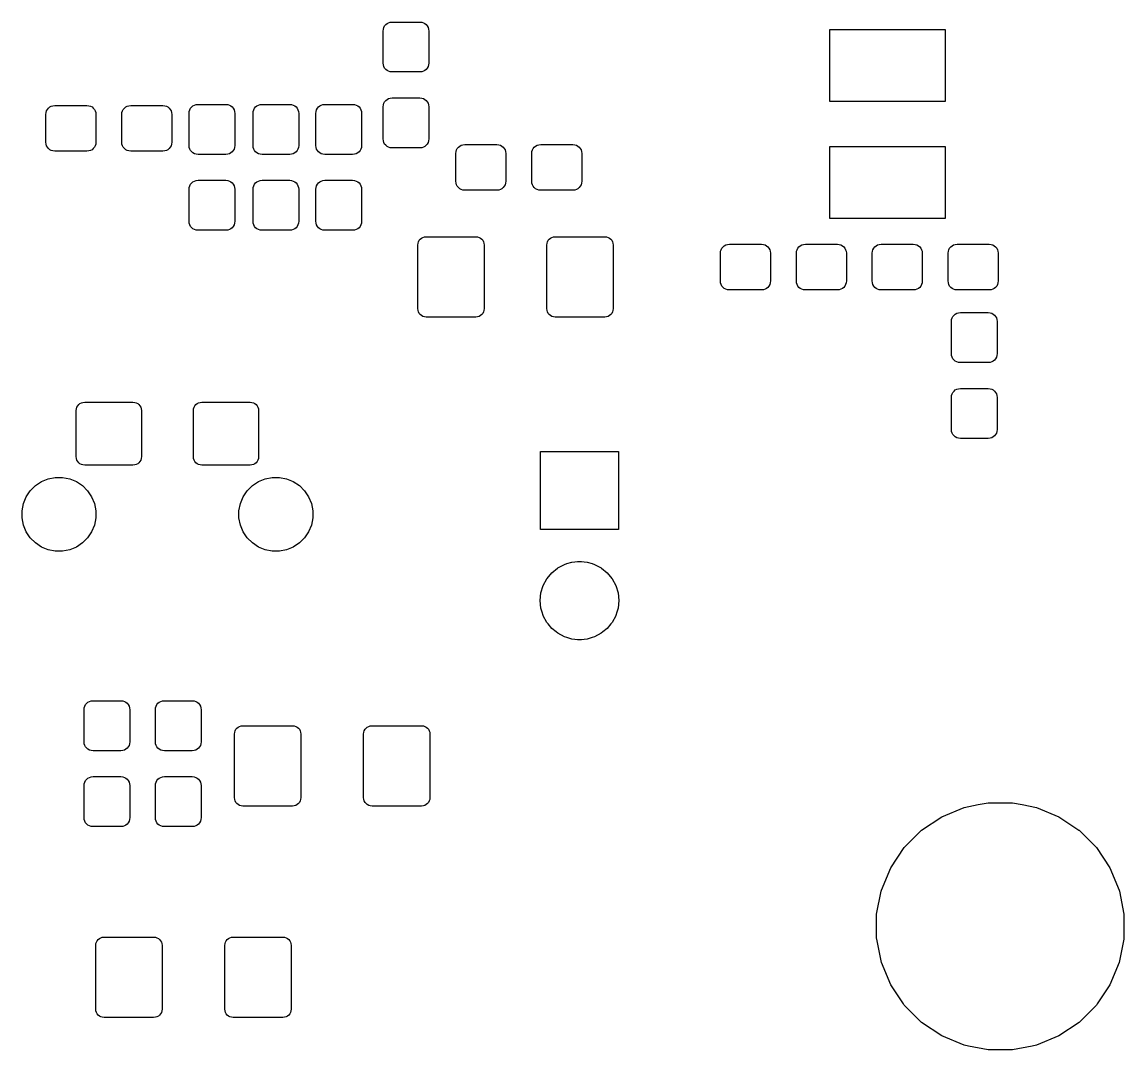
# Model space of a CAD drawing. Extents: x 52 to 208, y -131 to -34.
# Drawn here: x 182.91 to 208.32, y -129.94 to -106.23 of the extents above; entities that cross this region are included whole.
import ezdxf

# ---------------------------------------------------------------- set-up
doc = ezdxf.new("R2010")
doc.units = 0
doc.header["$MEASUREMENT"] = 0
doc.layers.add('BLACK', color=7, linetype='CONTINUOUS')

msp = doc.modelspace()

# ---------------------------------------------------------------- linework, layer by layer
at = {"layer": 'BLACK', "linetype": 'CONTINUOUS'}
for p, q in [((191.24, -106.44), (191.244, -106.395)), ((191.244, -106.395), (191.256, -106.357)), ((191.256, -106.357), (191.274, -106.322)), ((191.274, -106.322), (191.299, -106.292)), ((191.299, -106.292), (191.329, -106.267)), ((191.329, -106.267), (191.364, -106.249)), ((191.364, -106.249), (191.402, -106.237)), ((191.402, -106.237), (191.447, -106.233)), ((191.447, -106.233), (192.085, -106.233)), ((192.085, -106.233), (192.13, -106.237)), ((192.13, -106.237), (192.168, -106.249)), ((192.168, -106.249), (192.203, -106.267)), ((192.203, -106.267), (192.233, -106.292)), ((192.233, -106.292), (192.258, -106.322)), ((192.258, -106.322), (192.276, -106.357)), ((192.276, -106.357), (192.288, -106.395)), ((192.288, -106.395), (192.292, -106.44)), ((201.54, -108.065), (201.54, -106.403)), ((201.54, -106.403), (204.192, -106.403)), ((204.192, -106.403), (204.192, -108.065)), ((191.24, -107.178), (191.24, -106.44)), ((192.292, -106.44), (192.292, -107.178)), ((191.244, -107.223), (191.24, -107.178)), ((192.292, -107.178), (192.288, -107.223)), ((191.256, -107.261), (191.244, -107.223)), ((191.274, -107.296), (191.256, -107.261)), ((191.299, -107.326), (191.274, -107.296)), ((191.329, -107.351), (191.299, -107.326)), ((191.364, -107.369), (191.329, -107.351)), ((191.402, -107.381), (191.364, -107.369)), ((191.447, -107.385), (191.402, -107.381)), ((192.085, -107.385), (191.447, -107.385)), ((192.13, -107.381), (192.085, -107.385)), ((192.168, -107.369), (192.13, -107.381)), ((192.203, -107.351), (192.168, -107.369)), ((192.233, -107.326), (192.203, -107.351)), ((192.258, -107.296), (192.233, -107.326)), ((192.276, -107.261), (192.258, -107.296)), ((192.288, -107.223), (192.276, -107.261)), ((183.524, -108.217), (183.554, -108.192)), ((183.554, -108.192), (183.589, -108.174)), ((183.589, -108.174), (183.627, -108.162)), ((183.627, -108.162), (183.672, -108.158)), ((183.672, -108.158), (184.41, -108.158)), ((184.41, -108.158), (184.455, -108.162)), ((184.455, -108.162), (184.493, -108.174)), ((184.493, -108.174), (184.528, -108.192)), ((184.528, -108.192), (184.558, -108.217)), ((185.274, -108.217), (185.304, -108.192)), ((185.304, -108.192), (185.339, -108.174)), ((185.339, -108.174), (185.377, -108.162)), ((185.377, -108.162), (185.422, -108.158)), ((185.422, -108.158), (186.16, -108.158)), ((186.16, -108.158), (186.205, -108.162)), ((186.205, -108.162), (186.243, -108.174)), ((186.243, -108.174), (186.278, -108.192)), ((186.278, -108.192), (186.308, -108.217)), ((186.801, -108.222), (186.826, -108.192)), ((186.826, -108.192), (186.856, -108.167)), ((186.856, -108.167), (186.89, -108.149)), ((186.89, -108.149), (186.928, -108.137)), ((186.928, -108.137), (186.973, -108.133)), ((186.973, -108.133), (187.612, -108.133)), ((187.612, -108.133), (187.657, -108.137)), ((187.657, -108.137), (187.694, -108.149)), ((187.694, -108.149), (187.729, -108.167)), ((187.729, -108.167), (187.759, -108.192)), ((187.759, -108.192), (187.784, -108.222)), ((188.274, -108.222), (188.299, -108.192)), ((188.299, -108.192), (188.329, -108.167)), ((188.329, -108.167), (188.364, -108.149)), ((188.364, -108.149), (188.402, -108.137)), ((188.402, -108.137), (188.447, -108.133)), ((188.447, -108.133), (189.085, -108.133)), ((189.085, -108.133), (189.13, -108.137)), ((189.13, -108.137), (189.168, -108.149)), ((189.168, -108.149), (189.203, -108.167)), ((189.203, -108.167), (189.233, -108.192)), ((189.233, -108.192), (189.258, -108.222)), ((189.724, -108.222), (189.749, -108.192)), ((189.749, -108.192), (189.779, -108.167)), ((189.779, -108.167), (189.814, -108.149)), ((189.814, -108.149), (189.852, -108.137)), ((189.852, -108.137), (189.897, -108.133)), ((189.897, -108.133), (190.535, -108.133)), ((190.535, -108.133), (190.58, -108.137)), ((190.58, -108.137), (190.618, -108.149)), ((190.618, -108.149), (190.653, -108.167)), ((190.653, -108.167), (190.683, -108.192)), ((190.683, -108.192), (190.708, -108.222)), ((191.24, -108.19), (191.244, -108.145)), ((191.24, -108.928), (191.24, -108.19)), ((191.244, -108.145), (191.256, -108.107)), ((191.256, -108.107), (191.274, -108.072)), ((191.274, -108.072), (191.299, -108.042)), ((191.299, -108.042), (191.329, -108.017)), ((191.329, -108.017), (191.364, -107.999)), ((191.364, -107.999), (191.402, -107.987)), ((191.402, -107.987), (191.447, -107.983)), ((191.447, -107.983), (192.085, -107.983)), ((192.085, -107.983), (192.13, -107.987)), ((192.13, -107.987), (192.168, -107.999)), ((192.168, -107.999), (192.203, -108.017)), ((192.203, -108.017), (192.233, -108.042)), ((192.233, -108.042), (192.258, -108.072)), ((192.258, -108.072), (192.276, -108.107)), ((192.276, -108.107), (192.288, -108.145)), ((192.288, -108.145), (192.292, -108.19)), ((192.292, -108.19), (192.292, -108.928)), ((204.192, -108.065), (201.54, -108.065)), ((183.465, -108.365), (183.469, -108.32)), ((183.465, -109.003), (183.465, -108.365)), ((183.469, -108.32), (183.481, -108.282)), ((183.481, -108.282), (183.499, -108.247)), ((183.499, -108.247), (183.524, -108.217)), ((184.558, -108.217), (184.583, -108.247)), ((184.583, -108.247), (184.601, -108.282)), ((184.601, -108.282), (184.613, -108.32)), ((184.613, -108.32), (184.617, -108.365)), ((184.617, -108.365), (184.617, -109.003)), ((185.215, -108.365), (185.219, -108.32)), ((185.215, -109.003), (185.215, -108.365)), ((185.219, -108.32), (185.231, -108.282)), ((185.231, -108.282), (185.249, -108.247)), ((185.249, -108.247), (185.274, -108.217)), ((186.308, -108.217), (186.333, -108.247)), ((186.333, -108.247), (186.351, -108.282)), ((186.351, -108.282), (186.363, -108.32)), ((186.363, -108.32), (186.367, -108.365)), ((186.367, -108.365), (186.367, -109.003)), ((186.766, -108.34), (186.771, -108.295)), ((186.766, -109.078), (186.766, -108.34)), ((186.771, -108.295), (186.782, -108.257)), ((186.782, -108.257), (186.801, -108.222)), ((187.784, -108.222), (187.803, -108.257)), ((187.803, -108.257), (187.814, -108.295)), ((187.814, -108.295), (187.818, -108.34)), ((187.818, -108.34), (187.818, -109.078)), ((188.24, -108.34), (188.244, -108.295)), ((188.24, -109.078), (188.24, -108.34)), ((188.244, -108.295), (188.256, -108.257)), ((188.256, -108.257), (188.274, -108.222)), ((189.258, -108.222), (189.276, -108.257)), ((189.276, -108.257), (189.288, -108.295)), ((189.288, -108.295), (189.292, -108.34)), ((189.292, -108.34), (189.292, -109.078)), ((189.69, -108.34), (189.694, -108.295)), ((189.69, -109.078), (189.69, -108.34)), ((189.694, -108.295), (189.706, -108.257)), ((189.706, -108.257), (189.724, -108.222)), ((190.708, -108.222), (190.726, -108.257)), ((190.726, -108.257), (190.738, -108.295)), ((190.738, -108.295), (190.742, -108.34)), ((190.742, -108.34), (190.742, -109.078)), ((191.244, -108.973), (191.24, -108.928)), ((191.256, -109.011), (191.244, -108.973)), ((192.288, -108.973), (192.276, -109.011)), ((192.292, -108.928), (192.288, -108.973)), ((183.469, -109.048), (183.465, -109.003)), ((183.481, -109.086), (183.469, -109.048)), ((183.499, -109.121), (183.481, -109.086)), ((183.524, -109.151), (183.499, -109.121)), ((183.554, -109.176), (183.524, -109.151)), ((183.589, -109.194), (183.554, -109.176)), ((183.627, -109.206), (183.589, -109.194)), ((183.672, -109.21), (183.627, -109.206)), ((184.41, -109.21), (183.672, -109.21)), ((184.455, -109.206), (184.41, -109.21)), ((184.493, -109.194), (184.455, -109.206)), ((184.528, -109.176), (184.493, -109.194)), ((184.558, -109.151), (184.528, -109.176)), ((184.583, -109.121), (184.558, -109.151)), ((184.601, -109.086), (184.583, -109.121)), ((184.613, -109.048), (184.601, -109.086)), ((184.617, -109.003), (184.613, -109.048)), ((185.219, -109.048), (185.215, -109.003)), ((185.231, -109.086), (185.219, -109.048)), ((185.249, -109.121), (185.231, -109.086)), ((185.274, -109.151), (185.249, -109.121)), ((185.304, -109.176), (185.274, -109.151)), ((185.339, -109.194), (185.304, -109.176)), ((185.377, -109.206), (185.339, -109.194)), ((185.422, -109.21), (185.377, -109.206)), ((186.16, -109.21), (185.422, -109.21)), ((186.205, -109.206), (186.16, -109.21)), ((186.243, -109.194), (186.205, -109.206)), ((186.278, -109.176), (186.243, -109.194)), ((186.308, -109.151), (186.278, -109.176)), ((186.333, -109.121), (186.308, -109.151)), ((186.351, -109.086), (186.333, -109.121)), ((186.363, -109.048), (186.351, -109.086)), ((186.367, -109.003), (186.363, -109.048)), ((186.771, -109.123), (186.766, -109.078)), ((186.782, -109.161), (186.771, -109.123)), ((186.801, -109.196), (186.782, -109.161)), ((186.826, -109.226), (186.801, -109.196)), ((186.856, -109.251), (186.826, -109.226)), ((187.759, -109.226), (187.729, -109.251)), ((187.784, -109.196), (187.759, -109.226)), ((187.803, -109.161), (187.784, -109.196)), ((187.814, -109.123), (187.803, -109.161)), ((187.818, -109.078), (187.814, -109.123)), ((188.244, -109.123), (188.24, -109.078)), ((188.256, -109.161), (188.244, -109.123)), ((188.274, -109.196), (188.256, -109.161)), ((188.299, -109.226), (188.274, -109.196)), ((188.329, -109.251), (188.299, -109.226)), ((189.233, -109.226), (189.203, -109.251)), ((189.258, -109.196), (189.233, -109.226)), ((189.276, -109.161), (189.258, -109.196)), ((189.288, -109.123), (189.276, -109.161)), ((189.292, -109.078), (189.288, -109.123)), ((189.694, -109.123), (189.69, -109.078)), ((189.706, -109.161), (189.694, -109.123)), ((189.724, -109.196), (189.706, -109.161)), ((189.749, -109.226), (189.724, -109.196)), ((189.779, -109.251), (189.749, -109.226)), ((190.683, -109.226), (190.653, -109.251)), ((190.708, -109.196), (190.683, -109.226)), ((190.726, -109.161), (190.708, -109.196)), ((190.738, -109.123), (190.726, -109.161)), ((190.742, -109.078), (190.738, -109.123)), ((191.274, -109.046), (191.256, -109.011)), ((191.299, -109.076), (191.274, -109.046)), ((191.329, -109.101), (191.299, -109.076)), ((191.364, -109.119), (191.329, -109.101)), ((191.402, -109.131), (191.364, -109.119)), ((191.447, -109.135), (191.402, -109.131)), ((192.085, -109.135), (191.447, -109.135)), ((192.13, -109.131), (192.085, -109.135)), ((192.168, -109.119), (192.13, -109.131)), ((192.203, -109.101), (192.168, -109.119)), ((192.233, -109.076), (192.203, -109.101)), ((192.258, -109.046), (192.233, -109.076)), ((192.276, -109.011), (192.258, -109.046)), ((192.915, -109.265), (192.919, -109.22)), ((192.919, -109.22), (192.931, -109.182)), ((192.931, -109.182), (192.949, -109.147)), ((192.949, -109.147), (192.974, -109.117)), ((192.974, -109.117), (193.004, -109.092)), ((193.004, -109.092), (193.039, -109.074)), ((193.039, -109.074), (193.077, -109.062)), ((193.077, -109.062), (193.122, -109.058)), ((193.122, -109.058), (193.86, -109.058)), ((193.86, -109.058), (193.905, -109.062)), ((193.905, -109.062), (193.943, -109.074)), ((193.943, -109.074), (193.978, -109.092)), ((193.978, -109.092), (194.008, -109.117)), ((194.008, -109.117), (194.033, -109.147)), ((194.033, -109.147), (194.051, -109.182)), ((194.051, -109.182), (194.063, -109.22)), ((194.063, -109.22), (194.067, -109.265)), ((194.665, -109.265), (194.669, -109.22)), ((194.669, -109.22), (194.681, -109.182)), ((194.681, -109.182), (194.699, -109.147)), ((194.699, -109.147), (194.724, -109.117)), ((194.724, -109.117), (194.754, -109.092)), ((194.754, -109.092), (194.789, -109.074)), ((194.789, -109.074), (194.827, -109.062)), ((194.827, -109.062), (194.872, -109.058)), ((194.872, -109.058), (195.61, -109.058)), ((195.61, -109.058), (195.655, -109.062)), ((195.655, -109.062), (195.693, -109.074)), ((195.693, -109.074), (195.728, -109.092)), ((195.728, -109.092), (195.758, -109.117)), ((195.758, -109.117), (195.783, -109.147)), ((195.783, -109.147), (195.801, -109.182)), ((195.801, -109.182), (195.813, -109.22)), ((195.813, -109.22), (195.817, -109.265)), ((201.54, -110.765), (201.54, -109.103)), ((201.54, -109.103), (204.192, -109.103)), ((204.192, -109.103), (204.192, -110.765)), ((186.89, -109.269), (186.856, -109.251)), ((186.928, -109.281), (186.89, -109.269)), ((186.973, -109.285), (186.928, -109.281)), ((187.612, -109.285), (186.973, -109.285)), ((187.657, -109.281), (187.612, -109.285)), ((187.694, -109.269), (187.657, -109.281)), ((187.729, -109.251), (187.694, -109.269)), ((188.364, -109.269), (188.329, -109.251)), ((188.402, -109.281), (188.364, -109.269)), ((188.447, -109.285), (188.402, -109.281)), ((189.085, -109.285), (188.447, -109.285)), ((189.13, -109.281), (189.085, -109.285)), ((189.168, -109.269), (189.13, -109.281)), ((189.203, -109.251), (189.168, -109.269)), ((189.814, -109.269), (189.779, -109.251)), ((189.852, -109.281), (189.814, -109.269)), ((189.897, -109.285), (189.852, -109.281)), ((190.535, -109.285), (189.897, -109.285)), ((190.58, -109.281), (190.535, -109.285)), ((190.618, -109.269), (190.58, -109.281)), ((190.653, -109.251), (190.618, -109.269)), ((192.915, -109.903), (192.915, -109.265)), ((194.067, -109.265), (194.067, -109.903)), ((194.665, -109.903), (194.665, -109.265)), ((195.817, -109.265), (195.817, -109.903)), ((186.782, -110.007), (186.801, -109.972)), ((186.801, -109.972), (186.826, -109.942)), ((186.826, -109.942), (186.856, -109.917)), ((186.856, -109.917), (186.89, -109.899)), ((186.89, -109.899), (186.928, -109.887)), ((186.928, -109.887), (186.973, -109.883)), ((186.973, -109.883), (187.612, -109.883)), ((187.612, -109.883), (187.657, -109.887)), ((187.657, -109.887), (187.694, -109.899)), ((187.694, -109.899), (187.729, -109.917)), ((187.729, -109.917), (187.759, -109.942)), ((187.759, -109.942), (187.784, -109.972)), ((187.784, -109.972), (187.803, -110.007)), ((188.256, -110.007), (188.274, -109.972)), ((188.274, -109.972), (188.299, -109.942)), ((188.299, -109.942), (188.329, -109.917)), ((188.329, -109.917), (188.364, -109.899)), ((188.364, -109.899), (188.402, -109.887)), ((188.402, -109.887), (188.447, -109.883)), ((188.447, -109.883), (189.085, -109.883)), ((189.085, -109.883), (189.13, -109.887)), ((189.13, -109.887), (189.168, -109.899)), ((189.168, -109.899), (189.203, -109.917)), ((189.203, -109.917), (189.233, -109.942)), ((189.233, -109.942), (189.258, -109.972)), ((189.258, -109.972), (189.276, -110.007)), ((189.706, -110.007), (189.724, -109.972)), ((189.724, -109.972), (189.749, -109.942)), ((189.749, -109.942), (189.779, -109.917)), ((189.779, -109.917), (189.814, -109.899)), ((189.814, -109.899), (189.852, -109.887)), ((189.852, -109.887), (189.897, -109.883)), ((189.897, -109.883), (190.535, -109.883)), ((190.535, -109.883), (190.58, -109.887)), ((190.58, -109.887), (190.618, -109.899)), ((190.618, -109.899), (190.653, -109.917)), ((190.653, -109.917), (190.683, -109.942)), ((190.683, -109.942), (190.708, -109.972)), ((190.708, -109.972), (190.726, -110.007)), ((192.919, -109.948), (192.915, -109.903)), ((192.931, -109.986), (192.919, -109.948)), ((192.949, -110.021), (192.931, -109.986)), ((194.051, -109.986), (194.033, -110.021)), ((194.063, -109.948), (194.051, -109.986)), ((194.067, -109.903), (194.063, -109.948)), ((194.669, -109.948), (194.665, -109.903)), ((194.681, -109.986), (194.669, -109.948)), ((194.699, -110.021), (194.681, -109.986)), ((195.801, -109.986), (195.783, -110.021)), ((195.813, -109.948), (195.801, -109.986)), ((195.817, -109.903), (195.813, -109.948)), ((186.766, -110.09), (186.771, -110.045)), ((186.766, -110.828), (186.766, -110.09)), ((186.771, -110.045), (186.782, -110.007)), ((187.803, -110.007), (187.814, -110.045)), ((187.814, -110.045), (187.818, -110.09)), ((187.818, -110.09), (187.818, -110.828)), ((188.24, -110.09), (188.244, -110.045)), ((188.24, -110.828), (188.24, -110.09)), ((188.244, -110.045), (188.256, -110.007)), ((189.276, -110.007), (189.288, -110.045)), ((189.288, -110.045), (189.292, -110.09)), ((189.292, -110.09), (189.292, -110.828)), ((189.69, -110.09), (189.694, -110.045)), ((189.69, -110.828), (189.69, -110.09)), ((189.694, -110.045), (189.706, -110.007)), ((190.726, -110.007), (190.738, -110.045)), ((190.738, -110.045), (190.742, -110.09)), ((190.742, -110.09), (190.742, -110.828)), ((192.974, -110.051), (192.949, -110.021)), ((193.004, -110.076), (192.974, -110.051)), ((193.039, -110.094), (193.004, -110.076)), ((193.077, -110.106), (193.039, -110.094)), ((193.122, -110.11), (193.077, -110.106)), ((193.86, -110.11), (193.122, -110.11)), ((193.905, -110.106), (193.86, -110.11)), ((193.943, -110.094), (193.905, -110.106)), ((193.978, -110.076), (193.943, -110.094)), ((194.008, -110.051), (193.978, -110.076)), ((194.033, -110.021), (194.008, -110.051)), ((194.724, -110.051), (194.699, -110.021)), ((194.754, -110.076), (194.724, -110.051)), ((194.789, -110.094), (194.754, -110.076)), ((194.827, -110.106), (194.789, -110.094)), ((194.872, -110.11), (194.827, -110.106)), ((195.61, -110.11), (194.872, -110.11)), ((195.655, -110.106), (195.61, -110.11)), ((195.693, -110.094), (195.655, -110.106)), ((195.728, -110.076), (195.693, -110.094)), ((195.758, -110.051), (195.728, -110.076)), ((195.783, -110.021), (195.758, -110.051)), ((186.771, -110.873), (186.766, -110.828)), ((186.782, -110.911), (186.771, -110.873)), ((186.801, -110.946), (186.782, -110.911)), ((186.826, -110.976), (186.801, -110.946)), ((186.856, -111.001), (186.826, -110.976)), ((186.89, -111.019), (186.856, -111.001)), ((187.729, -111.001), (187.694, -111.019)), ((187.759, -110.976), (187.729, -111.001)), ((187.784, -110.946), (187.759, -110.976)), ((187.803, -110.911), (187.784, -110.946)), ((187.814, -110.873), (187.803, -110.911)), ((187.818, -110.828), (187.814, -110.873)), ((188.244, -110.873), (188.24, -110.828)), ((188.256, -110.911), (188.244, -110.873)), ((188.274, -110.946), (188.256, -110.911)), ((188.299, -110.976), (188.274, -110.946)), ((188.329, -111.001), (188.299, -110.976)), ((188.364, -111.019), (188.329, -111.001)), ((189.203, -111.001), (189.168, -111.019)), ((189.233, -110.976), (189.203, -111.001)), ((189.258, -110.946), (189.233, -110.976)), ((189.276, -110.911), (189.258, -110.946)), ((189.288, -110.873), (189.276, -110.911)), ((189.292, -110.828), (189.288, -110.873)), ((189.694, -110.873), (189.69, -110.828)), ((189.706, -110.911), (189.694, -110.873)), ((189.724, -110.946), (189.706, -110.911)), ((189.749, -110.976), (189.724, -110.946)), ((189.779, -111.001), (189.749, -110.976)), ((189.814, -111.019), (189.779, -111.001)), ((190.653, -111.001), (190.618, -111.019)), ((190.683, -110.976), (190.653, -111.001)), ((190.708, -110.946), (190.683, -110.976)), ((190.726, -110.911), (190.708, -110.946)), ((190.738, -110.873), (190.726, -110.911)), ((190.742, -110.828), (190.738, -110.873)), ((204.192, -110.765), (201.54, -110.765)), ((186.928, -111.031), (186.89, -111.019)), ((186.973, -111.035), (186.928, -111.031)), ((187.612, -111.035), (186.973, -111.035)), ((187.657, -111.031), (187.612, -111.035)), ((187.694, -111.019), (187.657, -111.031)), ((188.402, -111.031), (188.364, -111.019)), ((188.447, -111.035), (188.402, -111.031)), ((189.085, -111.035), (188.447, -111.035)), ((189.13, -111.031), (189.085, -111.035)), ((189.168, -111.019), (189.13, -111.031)), ((189.852, -111.031), (189.814, -111.019)), ((189.897, -111.035), (189.852, -111.031)), ((190.535, -111.035), (189.897, -111.035)), ((190.58, -111.031), (190.535, -111.035)), ((190.618, -111.019), (190.58, -111.031)), ((192.072, -111.266), (192.095, -111.238)), ((192.095, -111.238), (192.123, -111.215)), ((192.123, -111.215), (192.156, -111.198)), ((192.156, -111.198), (192.19, -111.187)), ((192.19, -111.187), (192.233, -111.183)), ((192.233, -111.183), (193.374, -111.183)), ((193.374, -111.183), (193.417, -111.187)), ((193.417, -111.187), (193.451, -111.198)), ((193.451, -111.198), (193.484, -111.215)), ((193.484, -111.215), (193.512, -111.238)), ((193.512, -111.238), (193.535, -111.266)), ((195.047, -111.266), (195.07, -111.238)), ((195.07, -111.238), (195.098, -111.215)), ((195.098, -111.215), (195.131, -111.198)), ((195.131, -111.198), (195.165, -111.187)), ((195.165, -111.187), (195.208, -111.183)), ((195.208, -111.183), (196.349, -111.183)), ((196.349, -111.183), (196.392, -111.187)), ((196.392, -111.187), (196.426, -111.198)), ((196.426, -111.198), (196.459, -111.215)), ((196.459, -111.215), (196.487, -111.238)), ((196.487, -111.238), (196.51, -111.266)), ((192.04, -111.376), (192.044, -111.333)), ((192.04, -112.842), (192.04, -111.376)), ((192.044, -111.333), (192.055, -111.299)), ((192.055, -111.299), (192.072, -111.266)), ((193.535, -111.266), (193.552, -111.299)), ((193.552, -111.299), (193.563, -111.333)), ((193.563, -111.333), (193.567, -111.376)), ((193.567, -111.376), (193.567, -112.842)), ((195.015, -111.376), (195.019, -111.333)), ((195.015, -112.842), (195.015, -111.376)), ((195.019, -111.333), (195.03, -111.299)), ((195.03, -111.299), (195.047, -111.266)), ((196.51, -111.266), (196.527, -111.299)), ((196.527, -111.299), (196.538, -111.333)), ((196.538, -111.333), (196.542, -111.376)), ((196.542, -111.376), (196.542, -112.842)), ((199.019, -111.52), (199.031, -111.482)), ((199.031, -111.482), (199.049, -111.447)), ((199.049, -111.447), (199.074, -111.417)), ((199.074, -111.417), (199.104, -111.392)), ((199.104, -111.392), (199.139, -111.374)), ((199.139, -111.374), (199.177, -111.362)), ((199.177, -111.362), (199.222, -111.358)), ((199.222, -111.358), (199.96, -111.358)), ((199.96, -111.358), (200.005, -111.362)), ((200.005, -111.362), (200.043, -111.374)), ((200.043, -111.374), (200.078, -111.392)), ((200.078, -111.392), (200.108, -111.417)), ((200.108, -111.417), (200.133, -111.447)), ((200.133, -111.447), (200.151, -111.482)), ((200.151, -111.482), (200.163, -111.52)), ((200.769, -111.52), (200.781, -111.482)), ((200.781, -111.482), (200.799, -111.447)), ((200.799, -111.447), (200.824, -111.417)), ((200.824, -111.417), (200.854, -111.392)), ((200.854, -111.392), (200.889, -111.374)), ((200.889, -111.374), (200.927, -111.362)), ((200.927, -111.362), (200.972, -111.358)), ((200.972, -111.358), (201.71, -111.358)), ((201.71, -111.358), (201.755, -111.362)), ((201.755, -111.362), (201.793, -111.374)), ((201.793, -111.374), (201.828, -111.392)), ((201.828, -111.392), (201.858, -111.417)), ((201.858, -111.417), (201.883, -111.447)), ((201.883, -111.447), (201.901, -111.482)), ((201.901, -111.482), (201.913, -111.52)), ((202.519, -111.52), (202.531, -111.482)), ((202.531, -111.482), (202.549, -111.447)), ((202.549, -111.447), (202.574, -111.417)), ((202.574, -111.417), (202.604, -111.392)), ((202.604, -111.392), (202.639, -111.374)), ((202.639, -111.374), (202.677, -111.362)), ((202.677, -111.362), (202.722, -111.358)), ((202.722, -111.358), (203.46, -111.358)), ((203.46, -111.358), (203.505, -111.362)), ((203.505, -111.362), (203.543, -111.374)), ((203.543, -111.374), (203.578, -111.392)), ((203.578, -111.392), (203.608, -111.417)), ((203.608, -111.417), (203.633, -111.447)), ((203.633, -111.447), (203.651, -111.482)), ((203.651, -111.482), (203.663, -111.52)), ((204.269, -111.52), (204.281, -111.482)), ((204.281, -111.482), (204.299, -111.447)), ((204.299, -111.447), (204.324, -111.417)), ((204.324, -111.417), (204.354, -111.392)), ((204.354, -111.392), (204.389, -111.374)), ((204.389, -111.374), (204.427, -111.362)), ((204.427, -111.362), (204.472, -111.358)), ((204.472, -111.358), (205.21, -111.358)), ((205.21, -111.358), (205.255, -111.362)), ((205.255, -111.362), (205.293, -111.374)), ((205.293, -111.374), (205.328, -111.392)), ((205.328, -111.392), (205.358, -111.417)), ((205.358, -111.417), (205.383, -111.447)), ((205.383, -111.447), (205.401, -111.482)), ((205.401, -111.482), (205.413, -111.52)), ((199.015, -111.565), (199.019, -111.52)), ((199.015, -112.203), (199.015, -111.565)), ((200.163, -111.52), (200.167, -111.565)), ((200.167, -111.565), (200.167, -112.203)), ((200.765, -111.565), (200.769, -111.52)), ((200.765, -112.203), (200.765, -111.565)), ((201.913, -111.52), (201.917, -111.565)), ((201.917, -111.565), (201.917, -112.203)), ((202.515, -111.565), (202.519, -111.52)), ((202.515, -112.203), (202.515, -111.565)), ((203.663, -111.52), (203.667, -111.565)), ((203.667, -111.565), (203.667, -112.203)), ((204.265, -111.565), (204.269, -111.52)), ((204.265, -112.203), (204.265, -111.565)), ((205.413, -111.52), (205.417, -111.565)), ((205.417, -111.565), (205.417, -112.203)), ((199.019, -112.248), (199.015, -112.203)), ((199.031, -112.286), (199.019, -112.248)), ((200.163, -112.248), (200.151, -112.286)), ((200.167, -112.203), (200.163, -112.248)), ((200.769, -112.248), (200.765, -112.203)), ((200.781, -112.286), (200.769, -112.248)), ((201.913, -112.248), (201.901, -112.286)), ((201.917, -112.203), (201.913, -112.248)), ((202.519, -112.248), (202.515, -112.203)), ((202.531, -112.286), (202.519, -112.248)), ((203.663, -112.248), (203.651, -112.286)), ((203.667, -112.203), (203.663, -112.248)), ((204.269, -112.248), (204.265, -112.203)), ((204.281, -112.286), (204.269, -112.248)), ((205.413, -112.248), (205.401, -112.286)), ((205.417, -112.203), (205.413, -112.248)), ((199.049, -112.321), (199.031, -112.286)), ((199.074, -112.351), (199.049, -112.321)), ((199.104, -112.376), (199.074, -112.351)), ((199.139, -112.394), (199.104, -112.376)), ((199.177, -112.406), (199.139, -112.394)), ((199.222, -112.41), (199.177, -112.406)), ((199.96, -112.41), (199.222, -112.41)), ((200.005, -112.406), (199.96, -112.41)), ((200.043, -112.394), (200.005, -112.406)), ((200.078, -112.376), (200.043, -112.394)), ((200.108, -112.351), (200.078, -112.376)), ((200.133, -112.321), (200.108, -112.351)), ((200.151, -112.286), (200.133, -112.321)), ((200.799, -112.321), (200.781, -112.286)), ((200.824, -112.351), (200.799, -112.321)), ((200.854, -112.376), (200.824, -112.351)), ((200.889, -112.394), (200.854, -112.376)), ((200.927, -112.406), (200.889, -112.394)), ((200.972, -112.41), (200.927, -112.406)), ((201.71, -112.41), (200.972, -112.41)), ((201.755, -112.406), (201.71, -112.41)), ((201.793, -112.394), (201.755, -112.406)), ((201.828, -112.376), (201.793, -112.394)), ((201.858, -112.351), (201.828, -112.376)), ((201.883, -112.321), (201.858, -112.351)), ((201.901, -112.286), (201.883, -112.321)), ((202.549, -112.321), (202.531, -112.286)), ((202.574, -112.351), (202.549, -112.321)), ((202.604, -112.376), (202.574, -112.351)), ((202.639, -112.394), (202.604, -112.376)), ((202.677, -112.406), (202.639, -112.394)), ((202.722, -112.41), (202.677, -112.406)), ((203.46, -112.41), (202.722, -112.41)), ((203.505, -112.406), (203.46, -112.41)), ((203.543, -112.394), (203.505, -112.406)), ((203.578, -112.376), (203.543, -112.394)), ((203.608, -112.351), (203.578, -112.376)), ((203.633, -112.321), (203.608, -112.351)), ((203.651, -112.286), (203.633, -112.321)), ((204.299, -112.321), (204.281, -112.286)), ((204.324, -112.351), (204.299, -112.321)), ((204.354, -112.376), (204.324, -112.351)), ((204.389, -112.394), (204.354, -112.376)), ((204.427, -112.406), (204.389, -112.394)), ((204.472, -112.41), (204.427, -112.406)), ((205.21, -112.41), (204.472, -112.41)), ((205.255, -112.406), (205.21, -112.41)), ((205.293, -112.394), (205.255, -112.406)), ((205.328, -112.376), (205.293, -112.394)), ((205.358, -112.351), (205.328, -112.376)), ((205.383, -112.321), (205.358, -112.351)), ((205.401, -112.286), (205.383, -112.321)), ((192.044, -112.885), (192.04, -112.842)), ((192.055, -112.919), (192.044, -112.885)), ((192.072, -112.952), (192.055, -112.919)), ((192.095, -112.98), (192.072, -112.952)), ((192.123, -113.003), (192.095, -112.98)), ((192.156, -113.02), (192.123, -113.003)), ((192.19, -113.031), (192.156, -113.02)), ((192.233, -113.035), (192.19, -113.031)), ((193.374, -113.035), (192.233, -113.035)), ((193.417, -113.031), (193.374, -113.035)), ((193.451, -113.02), (193.417, -113.031)), ((193.484, -113.003), (193.451, -113.02)), ((193.512, -112.98), (193.484, -113.003)), ((193.535, -112.952), (193.512, -112.98)), ((193.552, -112.919), (193.535, -112.952)), ((193.563, -112.885), (193.552, -112.919)), ((193.567, -112.842), (193.563, -112.885)), ((195.019, -112.885), (195.015, -112.842)), ((195.03, -112.919), (195.019, -112.885)), ((195.047, -112.952), (195.03, -112.919)), ((195.07, -112.98), (195.047, -112.952)), ((195.098, -113.003), (195.07, -112.98)), ((195.131, -113.02), (195.098, -113.003)), ((195.165, -113.031), (195.131, -113.02)), ((195.208, -113.035), (195.165, -113.031)), ((196.349, -113.035), (195.208, -113.035)), ((196.392, -113.031), (196.349, -113.035)), ((196.426, -113.02), (196.392, -113.031)), ((196.459, -113.003), (196.426, -113.02)), ((196.487, -112.98), (196.459, -113.003)), ((196.51, -112.952), (196.487, -112.98)), ((196.527, -112.919), (196.51, -112.952)), ((196.538, -112.885), (196.527, -112.919)), ((196.542, -112.842), (196.538, -112.885)), ((204.356, -113.057), (204.374, -113.022)), ((204.374, -113.022), (204.399, -112.992)), ((204.399, -112.992), (204.429, -112.967)), ((204.429, -112.967), (204.464, -112.949)), ((204.464, -112.949), (204.502, -112.937)), ((204.502, -112.937), (204.547, -112.933)), ((204.547, -112.933), (205.185, -112.933)), ((205.185, -112.933), (205.23, -112.937)), ((205.23, -112.937), (205.268, -112.949)), ((205.268, -112.949), (205.303, -112.967)), ((205.303, -112.967), (205.333, -112.992)), ((205.333, -112.992), (205.358, -113.022)), ((205.358, -113.022), (205.376, -113.057)), ((204.34, -113.14), (204.344, -113.095)), ((204.34, -113.878), (204.34, -113.14)), ((204.344, -113.095), (204.356, -113.057)), ((205.376, -113.057), (205.388, -113.095)), ((205.388, -113.095), (205.392, -113.14)), ((205.392, -113.14), (205.392, -113.878)), ((204.344, -113.923), (204.34, -113.878)), ((204.356, -113.961), (204.344, -113.923)), ((204.374, -113.996), (204.356, -113.961)), ((204.399, -114.026), (204.374, -113.996)), ((204.429, -114.051), (204.399, -114.026)), ((204.464, -114.069), (204.429, -114.051)), ((205.303, -114.051), (205.268, -114.069)), ((205.333, -114.026), (205.303, -114.051)), ((205.358, -113.996), (205.333, -114.026)), ((205.376, -113.961), (205.358, -113.996)), ((205.388, -113.923), (205.376, -113.961)), ((205.392, -113.878), (205.388, -113.923)), ((204.502, -114.081), (204.464, -114.069)), ((204.547, -114.085), (204.502, -114.081)), ((205.185, -114.085), (204.547, -114.085)), ((205.23, -114.081), (205.185, -114.085)), ((205.268, -114.069), (205.23, -114.081)), ((204.344, -114.845), (204.356, -114.807)), ((204.356, -114.807), (204.374, -114.772)), ((204.374, -114.772), (204.399, -114.742)), ((204.399, -114.742), (204.429, -114.717)), ((204.429, -114.717), (204.464, -114.699)), ((204.464, -114.699), (204.502, -114.687)), ((204.502, -114.687), (204.547, -114.683)), ((204.547, -114.683), (205.185, -114.683)), ((205.185, -114.683), (205.23, -114.687)), ((205.23, -114.687), (205.268, -114.699)), ((205.268, -114.699), (205.303, -114.717)), ((205.303, -114.717), (205.333, -114.742)), ((205.333, -114.742), (205.358, -114.772)), ((205.358, -114.772), (205.376, -114.807)), ((205.376, -114.807), (205.388, -114.845)), ((184.198, -115.083), (184.221, -115.054)), ((184.221, -115.054), (184.25, -115.031)), ((184.25, -115.031), (184.283, -115.013)), ((184.283, -115.013), (184.318, -115.002)), ((184.318, -115.002), (184.361, -114.998)), ((184.361, -114.998), (185.471, -114.998)), ((185.471, -114.998), (185.514, -115.002)), ((185.514, -115.002), (185.549, -115.013)), ((185.549, -115.013), (185.582, -115.031)), ((185.582, -115.031), (185.611, -115.054)), ((185.611, -115.054), (185.634, -115.083)), ((186.898, -115.083), (186.921, -115.054)), ((186.921, -115.054), (186.95, -115.031)), ((186.95, -115.031), (186.983, -115.013)), ((186.983, -115.013), (187.018, -115.002)), ((187.018, -115.002), (187.061, -114.998)), ((187.061, -114.998), (188.171, -114.998)), ((188.171, -114.998), (188.214, -115.002)), ((188.214, -115.002), (188.249, -115.013)), ((188.249, -115.013), (188.282, -115.031)), ((188.282, -115.031), (188.311, -115.054)), ((188.311, -115.054), (188.334, -115.083)), ((204.34, -114.89), (204.344, -114.845)), ((204.34, -115.628), (204.34, -114.89)), ((205.388, -114.845), (205.392, -114.89)), ((205.392, -114.89), (205.392, -115.628)), ((184.165, -115.194), (184.169, -115.151)), ((184.165, -116.254), (184.165, -115.194)), ((184.169, -115.151), (184.18, -115.116)), ((184.18, -115.116), (184.198, -115.083)), ((185.634, -115.083), (185.652, -115.116)), ((185.652, -115.116), (185.663, -115.151)), ((185.663, -115.151), (185.667, -115.194)), ((185.667, -115.194), (185.667, -116.254)), ((186.865, -115.194), (186.869, -115.151)), ((186.865, -116.254), (186.865, -115.194)), ((186.869, -115.151), (186.88, -115.116)), ((186.88, -115.116), (186.898, -115.083)), ((188.334, -115.083), (188.352, -115.116)), ((188.352, -115.116), (188.363, -115.151)), ((188.363, -115.151), (188.367, -115.194)), ((188.367, -115.194), (188.367, -116.254)), ((204.344, -115.673), (204.34, -115.628)), ((204.356, -115.711), (204.344, -115.673)), ((204.374, -115.746), (204.356, -115.711)), ((204.399, -115.776), (204.374, -115.746)), ((204.429, -115.801), (204.399, -115.776)), ((204.464, -115.819), (204.429, -115.801)), ((204.502, -115.831), (204.464, -115.819)), ((204.547, -115.835), (204.502, -115.831)), ((205.23, -115.831), (205.185, -115.835)), ((205.268, -115.819), (205.23, -115.831)), ((205.303, -115.801), (205.268, -115.819)), ((205.333, -115.776), (205.303, -115.801)), ((205.358, -115.746), (205.333, -115.776)), ((205.376, -115.711), (205.358, -115.746)), ((205.388, -115.673), (205.376, -115.711)), ((205.392, -115.628), (205.388, -115.673)), ((205.185, -115.835), (204.547, -115.835)), ((184.169, -116.297), (184.165, -116.254)), ((184.18, -116.332), (184.169, -116.297)), ((184.198, -116.365), (184.18, -116.332)), ((185.652, -116.332), (185.634, -116.365)), ((185.663, -116.297), (185.652, -116.332)), ((185.667, -116.254), (185.663, -116.297)), ((186.869, -116.297), (186.865, -116.254)), ((186.88, -116.332), (186.869, -116.297)), ((186.898, -116.365), (186.88, -116.332)), ((188.352, -116.332), (188.334, -116.365)), ((188.363, -116.297), (188.352, -116.332)), ((188.367, -116.254), (188.363, -116.297)), ((194.865, -117.935), (194.865, -116.133)), ((194.865, -116.133), (196.667, -116.133)), ((196.667, -116.133), (196.667, -117.935)), ((184.221, -116.394), (184.198, -116.365)), ((184.25, -116.417), (184.221, -116.394)), ((184.283, -116.435), (184.25, -116.417)), ((184.318, -116.446), (184.283, -116.435)), ((184.361, -116.45), (184.318, -116.446)), ((185.471, -116.45), (184.361, -116.45)), ((185.514, -116.446), (185.471, -116.45)), ((185.549, -116.435), (185.514, -116.446)), ((185.582, -116.417), (185.549, -116.435)), ((185.611, -116.394), (185.582, -116.417)), ((185.634, -116.365), (185.611, -116.394)), ((186.921, -116.394), (186.898, -116.365)), ((186.95, -116.417), (186.921, -116.394)), ((186.983, -116.435), (186.95, -116.417)), ((187.018, -116.446), (186.983, -116.435)), ((187.061, -116.45), (187.018, -116.446)), ((188.171, -116.45), (187.061, -116.45)), ((188.214, -116.446), (188.171, -116.45)), ((188.249, -116.435), (188.214, -116.446)), ((188.282, -116.417), (188.249, -116.435)), ((188.311, -116.394), (188.282, -116.417)), ((188.334, -116.365), (188.311, -116.394)), ((183.224, -116.923), (183.363, -116.83)), ((183.363, -116.83), (183.518, -116.766)), ((183.518, -116.766), (183.682, -116.733)), ((183.682, -116.733), (183.85, -116.733)), ((183.85, -116.733), (184.014, -116.766)), ((184.014, -116.766), (184.169, -116.83)), ((184.169, -116.83), (184.308, -116.923)), ((188.224, -116.923), (188.363, -116.83)), ((188.363, -116.83), (188.518, -116.766)), ((188.518, -116.766), (188.682, -116.733)), ((188.682, -116.733), (188.85, -116.733)), ((188.85, -116.733), (189.014, -116.766)), ((189.014, -116.766), (189.169, -116.83)), ((189.169, -116.83), (189.308, -116.923)), ((183.012, -117.181), (183.105, -117.042)), ((183.105, -117.042), (183.224, -116.923)), ((184.308, -116.923), (184.427, -117.042)), ((184.427, -117.042), (184.52, -117.181)), ((188.012, -117.181), (188.105, -117.042)), ((188.105, -117.042), (188.224, -116.923)), ((189.308, -116.923), (189.427, -117.042)), ((189.427, -117.042), (189.52, -117.181)), ((182.915, -117.5), (182.948, -117.336)), ((182.948, -117.336), (183.012, -117.181)), ((184.52, -117.181), (184.584, -117.336)), ((184.584, -117.336), (184.617, -117.5)), ((187.915, -117.5), (187.948, -117.336)), ((187.948, -117.336), (188.012, -117.181)), ((189.52, -117.181), (189.584, -117.336)), ((189.584, -117.336), (189.617, -117.5)), ((182.915, -117.668), (182.915, -117.5)), ((184.617, -117.5), (184.617, -117.668)), ((187.915, -117.668), (187.915, -117.5)), ((189.617, -117.5), (189.617, -117.668)), ((182.948, -117.832), (182.915, -117.668)), ((183.012, -117.987), (182.948, -117.832)), ((184.584, -117.832), (184.52, -117.987)), ((184.617, -117.668), (184.584, -117.832)), ((187.948, -117.832), (187.915, -117.668)), ((188.012, -117.987), (187.948, -117.832)), ((189.584, -117.832), (189.52, -117.987)), ((189.617, -117.668), (189.584, -117.832)), ((183.105, -118.126), (183.012, -117.987)), ((184.52, -117.987), (184.427, -118.126)), ((188.105, -118.126), (188.012, -117.987)), ((189.52, -117.987), (189.427, -118.126)), ((196.667, -117.935), (194.865, -117.935)), ((183.224, -118.245), (183.105, -118.126)), ((183.363, -118.338), (183.224, -118.245)), ((183.518, -118.402), (183.363, -118.338)), ((184.169, -118.338), (184.014, -118.402)), ((184.308, -118.245), (184.169, -118.338)), ((184.427, -118.126), (184.308, -118.245)), ((188.224, -118.245), (188.105, -118.126)), ((188.363, -118.338), (188.224, -118.245)), ((188.518, -118.402), (188.363, -118.338)), ((189.169, -118.338), (189.014, -118.402)), ((189.308, -118.245), (189.169, -118.338)), ((189.427, -118.126), (189.308, -118.245)), ((183.682, -118.435), (183.518, -118.402)), ((183.85, -118.435), (183.682, -118.435)), ((184.014, -118.402), (183.85, -118.435)), ((188.682, -118.435), (188.518, -118.402)), ((188.85, -118.435), (188.682, -118.435)), ((189.014, -118.402), (188.85, -118.435)), ((195.126, -118.934), (195.257, -118.826)), ((195.257, -118.826), (195.263, -118.821)), ((195.263, -118.821), (195.313, -118.795)), ((195.313, -118.795), (195.42, -118.738)), ((195.42, -118.738), (195.476, -118.72)), ((195.476, -118.72), (195.589, -118.686)), ((195.589, -118.686), (195.656, -118.68)), ((195.656, -118.68), (195.722, -118.673)), ((195.722, -118.673), (195.81, -118.673)), ((195.81, -118.673), (195.876, -118.68)), ((195.876, -118.68), (195.943, -118.686)), ((195.943, -118.686), (196.056, -118.72)), ((196.056, -118.72), (196.112, -118.738)), ((196.112, -118.738), (196.219, -118.795)), ((196.219, -118.795), (196.269, -118.821)), ((196.269, -118.821), (196.275, -118.826)), ((196.275, -118.826), (196.406, -118.934)), ((194.93, -119.228), (195.013, -119.071)), ((195.013, -119.071), (195.058, -119.016)), ((195.013, -119.071), (195.013, -119.071)), ((195.058, -119.016), (195.126, -118.934)), ((196.406, -118.934), (196.474, -119.016)), ((196.474, -119.016), (196.519, -119.071)), ((196.519, -119.071), (196.519, -119.071)), ((196.519, -119.071), (196.602, -119.228)), ((194.878, -119.397), (194.93, -119.228)), ((194.93, -119.228), (194.93, -119.228)), ((196.602, -119.228), (196.602, -119.228)), ((196.602, -119.228), (196.654, -119.397)), ((194.861, -119.574), (194.878, -119.397)), ((194.878, -119.751), (194.861, -119.574)), ((196.654, -119.397), (196.671, -119.574)), ((196.671, -119.574), (196.654, -119.751)), ((194.906, -119.842), (194.878, -119.751)), ((194.93, -119.92), (194.906, -119.842)), ((196.626, -119.842), (196.602, -119.92)), ((196.654, -119.751), (196.626, -119.842)), ((194.93, -119.921), (194.93, -119.92)), ((195.013, -120.077), (194.93, -119.921)), ((195.043, -120.113), (195.013, -120.077)), ((195.126, -120.214), (195.043, -120.113)), ((196.489, -120.113), (196.406, -120.214)), ((196.519, -120.077), (196.489, -120.113)), ((196.602, -119.921), (196.519, -120.077)), ((196.602, -119.92), (196.602, -119.921)), ((195.227, -120.297), (195.126, -120.214)), ((195.263, -120.327), (195.227, -120.297)), ((195.42, -120.41), (195.263, -120.327)), ((195.263, -120.327), (195.263, -120.327)), ((196.269, -120.327), (196.112, -120.41)), ((196.305, -120.297), (196.269, -120.327)), ((196.269, -120.327), (196.269, -120.327)), ((196.406, -120.214), (196.305, -120.297)), ((195.476, -120.428), (195.42, -120.41)), ((195.589, -120.462), (195.476, -120.428)), ((195.656, -120.468), (195.589, -120.462)), ((195.722, -120.475), (195.656, -120.468)), ((195.81, -120.475), (195.722, -120.475)), ((195.876, -120.468), (195.81, -120.475)), ((195.943, -120.462), (195.876, -120.468)), ((196.056, -120.428), (195.943, -120.462)), ((196.112, -120.41), (196.056, -120.428)), ((184.405, -121.942), (184.435, -121.917)), ((184.435, -121.917), (184.47, -121.899)), ((184.47, -121.899), (184.507, -121.887)), ((184.507, -121.887), (184.552, -121.883)), ((184.552, -121.883), (185.191, -121.883)), ((185.191, -121.883), (185.236, -121.887)), ((185.236, -121.887), (185.274, -121.899)), ((185.274, -121.899), (185.308, -121.917)), ((185.308, -121.917), (185.339, -121.942)), ((186.049, -121.942), (186.079, -121.917)), ((186.079, -121.917), (186.114, -121.899)), ((186.114, -121.899), (186.152, -121.887)), ((186.152, -121.887), (186.197, -121.883)), ((186.197, -121.883), (186.835, -121.883)), ((186.835, -121.883), (186.88, -121.887)), ((186.88, -121.887), (186.918, -121.899)), ((186.918, -121.899), (186.953, -121.917)), ((186.953, -121.917), (186.983, -121.942)), ((184.346, -122.09), (184.35, -122.045)), ((184.346, -122.828), (184.346, -122.09)), ((184.35, -122.045), (184.362, -122.007)), ((184.362, -122.007), (184.38, -121.972)), ((184.38, -121.972), (184.405, -121.942)), ((185.339, -121.942), (185.364, -121.972)), ((185.364, -121.972), (185.382, -122.007)), ((185.382, -122.007), (185.393, -122.045)), ((185.393, -122.045), (185.398, -122.09)), ((185.398, -122.09), (185.398, -122.828)), ((185.99, -122.09), (185.994, -122.045)), ((185.99, -122.828), (185.99, -122.09)), ((185.994, -122.045), (186.006, -122.007)), ((186.006, -122.007), (186.024, -121.972)), ((186.024, -121.972), (186.049, -121.942)), ((186.983, -121.942), (187.008, -121.972)), ((187.008, -121.972), (187.026, -122.007)), ((187.026, -122.007), (187.038, -122.045)), ((187.038, -122.045), (187.042, -122.09)), ((187.042, -122.09), (187.042, -122.828)), ((187.815, -122.651), (187.819, -122.608)), ((187.815, -124.117), (187.815, -122.651)), ((187.819, -122.608), (187.83, -122.574)), ((187.83, -122.574), (187.847, -122.541)), ((187.847, -122.541), (187.87, -122.513)), ((187.87, -122.513), (187.898, -122.49)), ((187.898, -122.49), (187.931, -122.473)), ((187.931, -122.473), (187.965, -122.462)), ((187.965, -122.462), (188.008, -122.458)), ((188.008, -122.458), (189.149, -122.458)), ((189.149, -122.458), (189.192, -122.462)), ((189.192, -122.462), (189.226, -122.473)), ((189.226, -122.473), (189.259, -122.49)), ((189.259, -122.49), (189.287, -122.513)), ((189.287, -122.513), (189.31, -122.541)), ((189.31, -122.541), (189.327, -122.574)), ((189.327, -122.574), (189.338, -122.608)), ((189.338, -122.608), (189.342, -122.651)), ((189.342, -122.651), (189.342, -124.117)), ((190.79, -122.651), (190.794, -122.608)), ((190.79, -124.117), (190.79, -122.651)), ((190.794, -122.608), (190.805, -122.574)), ((190.805, -122.574), (190.822, -122.541)), ((190.822, -122.541), (190.845, -122.513)), ((190.845, -122.513), (190.873, -122.49)), ((190.873, -122.49), (190.906, -122.473)), ((190.906, -122.473), (190.94, -122.462)), ((190.94, -122.462), (190.983, -122.458)), ((190.983, -122.458), (192.124, -122.458)), ((192.124, -122.458), (192.167, -122.462)), ((192.167, -122.462), (192.201, -122.473)), ((192.201, -122.473), (192.234, -122.49)), ((192.234, -122.49), (192.262, -122.513)), ((192.262, -122.513), (192.285, -122.541)), ((192.285, -122.541), (192.302, -122.574)), ((192.302, -122.574), (192.313, -122.608)), ((192.313, -122.608), (192.317, -122.651)), ((192.317, -122.651), (192.317, -124.117)), ((184.35, -122.873), (184.346, -122.828)), ((184.362, -122.911), (184.35, -122.873)), ((184.38, -122.946), (184.362, -122.911)), ((185.382, -122.911), (185.364, -122.946)), ((185.393, -122.873), (185.382, -122.911)), ((185.398, -122.828), (185.393, -122.873)), ((185.994, -122.873), (185.99, -122.828)), ((186.006, -122.911), (185.994, -122.873)), ((186.024, -122.946), (186.006, -122.911)), ((187.026, -122.911), (187.008, -122.946)), ((187.038, -122.873), (187.026, -122.911)), ((187.042, -122.828), (187.038, -122.873)), ((184.405, -122.976), (184.38, -122.946)), ((184.435, -123.001), (184.405, -122.976)), ((184.47, -123.019), (184.435, -123.001)), ((184.507, -123.031), (184.47, -123.019)), ((184.552, -123.035), (184.507, -123.031)), ((185.191, -123.035), (184.552, -123.035)), ((185.236, -123.031), (185.191, -123.035)), ((185.274, -123.019), (185.236, -123.031)), ((185.308, -123.001), (185.274, -123.019)), ((185.339, -122.976), (185.308, -123.001)), ((185.364, -122.946), (185.339, -122.976)), ((186.049, -122.976), (186.024, -122.946)), ((186.079, -123.001), (186.049, -122.976)), ((186.114, -123.019), (186.079, -123.001)), ((186.152, -123.031), (186.114, -123.019)), ((186.197, -123.035), (186.152, -123.031)), ((186.835, -123.035), (186.197, -123.035)), ((186.88, -123.031), (186.835, -123.035)), ((186.918, -123.019), (186.88, -123.031)), ((186.953, -123.001), (186.918, -123.019)), ((186.983, -122.976), (186.953, -123.001)), ((187.008, -122.946), (186.983, -122.976)), ((184.38, -123.722), (184.405, -123.692)), ((184.405, -123.692), (184.435, -123.667)), ((184.435, -123.667), (184.47, -123.649)), ((184.47, -123.649), (184.507, -123.637)), ((184.507, -123.637), (184.552, -123.633)), ((184.552, -123.633), (185.191, -123.633)), ((185.191, -123.633), (185.236, -123.637)), ((185.236, -123.637), (185.274, -123.649)), ((185.274, -123.649), (185.308, -123.667)), ((185.308, -123.667), (185.339, -123.692)), ((185.339, -123.692), (185.364, -123.722)), ((186.024, -123.722), (186.049, -123.692)), ((186.049, -123.692), (186.079, -123.667)), ((186.079, -123.667), (186.114, -123.649)), ((186.114, -123.649), (186.152, -123.637)), ((186.152, -123.637), (186.197, -123.633)), ((186.197, -123.633), (186.835, -123.633)), ((186.835, -123.633), (186.88, -123.637)), ((186.88, -123.637), (186.918, -123.649)), ((186.918, -123.649), (186.953, -123.667)), ((186.953, -123.667), (186.983, -123.692)), ((186.983, -123.692), (187.008, -123.722)), ((184.346, -123.84), (184.35, -123.795)), ((184.346, -124.578), (184.346, -123.84)), ((184.35, -123.795), (184.362, -123.757)), ((184.362, -123.757), (184.38, -123.722)), ((185.364, -123.722), (185.382, -123.757)), ((185.382, -123.757), (185.393, -123.795)), ((185.393, -123.795), (185.398, -123.84)), ((185.398, -123.84), (185.398, -124.578)), ((185.99, -123.84), (185.994, -123.795)), ((185.99, -124.578), (185.99, -123.84)), ((185.994, -123.795), (186.006, -123.757)), ((186.006, -123.757), (186.024, -123.722)), ((187.008, -123.722), (187.026, -123.757)), ((187.026, -123.757), (187.038, -123.795)), ((187.038, -123.795), (187.042, -123.84)), ((187.042, -123.84), (187.042, -124.578)), ((187.819, -124.16), (187.815, -124.117)), ((187.83, -124.194), (187.819, -124.16)), ((187.847, -124.227), (187.83, -124.194)), ((189.327, -124.194), (189.31, -124.227)), ((189.338, -124.16), (189.327, -124.194)), ((189.342, -124.117), (189.338, -124.16)), ((190.794, -124.16), (190.79, -124.117)), ((190.805, -124.194), (190.794, -124.16)), ((190.822, -124.227), (190.805, -124.194)), ((192.302, -124.194), (192.285, -124.227)), ((192.313, -124.16), (192.302, -124.194)), ((192.317, -124.117), (192.313, -124.16)), ((187.87, -124.255), (187.847, -124.227)), ((187.898, -124.278), (187.87, -124.255)), ((187.931, -124.295), (187.898, -124.278)), ((187.965, -124.306), (187.931, -124.295)), ((188.008, -124.31), (187.965, -124.306)), ((189.149, -124.31), (188.008, -124.31)), ((189.192, -124.306), (189.149, -124.31)), ((189.226, -124.295), (189.192, -124.306)), ((189.259, -124.278), (189.226, -124.295)), ((189.287, -124.255), (189.259, -124.278)), ((189.31, -124.227), (189.287, -124.255)), ((190.845, -124.255), (190.822, -124.227)), ((190.873, -124.278), (190.845, -124.255)), ((190.906, -124.295), (190.873, -124.278)), ((190.94, -124.306), (190.906, -124.295)), ((190.983, -124.31), (190.94, -124.306)), ((192.124, -124.31), (190.983, -124.31)), ((192.167, -124.306), (192.124, -124.31)), ((192.201, -124.295), (192.167, -124.306)), ((192.234, -124.278), (192.201, -124.295)), ((192.262, -124.255), (192.234, -124.278)), ((192.285, -124.227), (192.262, -124.255)), ((204.116, -124.557), (204.634, -124.343)), ((204.634, -124.343), (204.959, -124.278)), ((204.959, -124.278), (205.185, -124.233)), ((205.185, -124.233), (205.747, -124.233)), ((205.747, -124.233), (205.973, -124.278)), ((205.973, -124.278), (206.298, -124.343)), ((206.298, -124.343), (206.816, -124.557)), ((184.35, -124.623), (184.346, -124.578)), ((184.362, -124.661), (184.35, -124.623)), ((184.38, -124.696), (184.362, -124.661)), ((184.405, -124.726), (184.38, -124.696)), ((185.364, -124.696), (185.339, -124.726)), ((185.382, -124.661), (185.364, -124.696)), ((185.393, -124.623), (185.382, -124.661)), ((185.398, -124.578), (185.393, -124.623)), ((185.994, -124.623), (185.99, -124.578)), ((186.006, -124.661), (185.994, -124.623)), ((186.024, -124.696), (186.006, -124.661)), ((186.049, -124.726), (186.024, -124.696)), ((187.008, -124.696), (186.983, -124.726)), ((187.026, -124.661), (187.008, -124.696)), ((187.038, -124.623), (187.026, -124.661)), ((187.042, -124.578), (187.038, -124.623)), ((203.652, -124.867), (204.116, -124.557)), ((206.816, -124.557), (207.28, -124.867)), ((184.435, -124.751), (184.405, -124.726)), ((184.47, -124.769), (184.435, -124.751)), ((184.507, -124.781), (184.47, -124.769)), ((184.552, -124.785), (184.507, -124.781)), ((185.191, -124.785), (184.552, -124.785)), ((185.236, -124.781), (185.191, -124.785)), ((185.274, -124.769), (185.236, -124.781)), ((185.308, -124.751), (185.274, -124.769)), ((185.339, -124.726), (185.308, -124.751)), ((186.079, -124.751), (186.049, -124.726)), ((186.114, -124.769), (186.079, -124.751)), ((186.152, -124.781), (186.114, -124.769)), ((186.197, -124.785), (186.152, -124.781)), ((186.835, -124.785), (186.197, -124.785)), ((186.88, -124.781), (186.835, -124.785)), ((186.918, -124.769), (186.88, -124.781)), ((186.953, -124.751), (186.918, -124.769)), ((186.983, -124.726), (186.953, -124.751)), ((203.251, -125.267), (203.649, -124.869)), ((203.649, -124.869), (203.652, -124.867)), ((207.28, -124.867), (207.283, -124.869)), ((207.283, -124.869), (207.681, -125.267)), ((202.939, -125.734), (203.251, -125.267)), ((203.251, -125.267), (203.251, -125.267)), ((207.681, -125.267), (207.681, -125.267)), ((207.681, -125.267), (207.993, -125.734)), ((202.725, -126.252), (202.939, -125.734)), ((207.993, -125.734), (208.207, -126.252)), ((202.615, -126.803), (202.72, -126.273)), ((202.72, -126.273), (202.725, -126.252)), ((208.207, -126.252), (208.212, -126.273)), ((208.212, -126.273), (208.317, -126.803)), ((202.615, -127.365), (202.615, -126.803)), ((208.317, -126.803), (208.317, -127.365)), ((184.615, -127.526), (184.619, -127.483)), ((184.619, -127.483), (184.63, -127.449)), ((184.63, -127.449), (184.647, -127.416)), ((184.647, -127.416), (184.67, -127.388)), ((184.67, -127.388), (184.698, -127.365)), ((184.698, -127.365), (184.731, -127.348)), ((184.731, -127.348), (184.765, -127.337)), ((184.765, -127.337), (184.808, -127.333)), ((184.808, -127.333), (185.949, -127.333)), ((185.949, -127.333), (185.992, -127.337)), ((185.992, -127.337), (186.026, -127.348)), ((186.026, -127.348), (186.059, -127.365)), ((186.059, -127.365), (186.087, -127.388)), ((186.087, -127.388), (186.11, -127.416)), ((186.11, -127.416), (186.127, -127.449)), ((186.127, -127.449), (186.138, -127.483)), ((186.138, -127.483), (186.142, -127.526)), ((187.59, -127.526), (187.594, -127.483)), ((187.594, -127.483), (187.605, -127.449)), ((187.605, -127.449), (187.622, -127.416)), ((187.622, -127.416), (187.645, -127.388)), ((187.645, -127.388), (187.673, -127.365)), ((187.673, -127.365), (187.706, -127.348)), ((187.706, -127.348), (187.74, -127.337)), ((187.74, -127.337), (187.783, -127.333)), ((187.783, -127.333), (188.924, -127.333)), ((188.924, -127.333), (188.967, -127.337)), ((188.967, -127.337), (189.001, -127.348)), ((189.001, -127.348), (189.034, -127.365)), ((189.034, -127.365), (189.062, -127.388)), ((189.062, -127.388), (189.085, -127.416)), ((189.085, -127.416), (189.102, -127.449)), ((189.102, -127.449), (189.113, -127.483)), ((189.113, -127.483), (189.117, -127.526)), ((202.618, -127.378), (202.615, -127.365)), ((202.725, -127.916), (202.618, -127.378)), ((208.314, -127.378), (208.207, -127.916)), ((208.317, -127.365), (208.314, -127.378)), ((184.615, -128.992), (184.615, -127.526)), ((186.142, -127.526), (186.142, -128.992)), ((187.59, -128.992), (187.59, -127.526)), ((189.117, -127.526), (189.117, -128.992)), ((202.939, -128.434), (202.725, -127.916)), ((208.207, -127.916), (207.993, -128.434)), ((203.233, -128.873), (202.939, -128.434)), ((207.993, -128.434), (207.699, -128.873)), ((184.619, -129.035), (184.615, -128.992)), ((184.63, -129.069), (184.619, -129.035)), ((186.138, -129.035), (186.127, -129.069)), ((186.142, -128.992), (186.138, -129.035)), ((187.594, -129.035), (187.59, -128.992)), ((187.605, -129.069), (187.594, -129.035)), ((189.113, -129.035), (189.102, -129.069)), ((189.117, -128.992), (189.113, -129.035)), ((203.251, -128.901), (203.233, -128.873)), ((203.649, -129.299), (203.251, -128.901)), ((207.681, -128.901), (207.283, -129.299)), ((207.699, -128.873), (207.681, -128.901)), ((184.647, -129.102), (184.63, -129.069)), ((184.67, -129.13), (184.647, -129.102)), ((184.698, -129.153), (184.67, -129.13)), ((184.731, -129.17), (184.698, -129.153)), ((184.765, -129.181), (184.731, -129.17)), ((184.808, -129.185), (184.765, -129.181)), ((185.949, -129.185), (184.808, -129.185)), ((185.992, -129.181), (185.949, -129.185)), ((186.026, -129.17), (185.992, -129.181)), ((186.059, -129.153), (186.026, -129.17)), ((186.087, -129.13), (186.059, -129.153)), ((186.11, -129.102), (186.087, -129.13)), ((186.127, -129.069), (186.11, -129.102)), ((187.622, -129.102), (187.605, -129.069)), ((187.645, -129.13), (187.622, -129.102)), ((187.673, -129.153), (187.645, -129.13)), ((187.706, -129.17), (187.673, -129.153)), ((187.74, -129.181), (187.706, -129.17)), ((187.783, -129.185), (187.74, -129.181)), ((188.924, -129.185), (187.783, -129.185)), ((188.967, -129.181), (188.924, -129.185)), ((189.001, -129.17), (188.967, -129.181)), ((189.034, -129.153), (189.001, -129.17)), ((189.062, -129.13), (189.034, -129.153)), ((189.085, -129.102), (189.062, -129.13)), ((189.102, -129.069), (189.085, -129.102)), ((204.116, -129.611), (203.649, -129.299)), ((203.649, -129.299), (203.649, -129.299)), ((207.283, -129.299), (206.816, -129.611)), ((207.283, -129.299), (207.283, -129.299)), ((204.634, -129.825), (204.116, -129.611)), ((206.816, -129.611), (206.298, -129.825)), ((204.731, -129.845), (204.634, -129.825)), ((205.185, -129.935), (204.731, -129.845)), ((205.747, -129.935), (205.185, -129.935)), ((206.201, -129.845), (205.747, -129.935)), ((206.298, -129.825), (206.201, -129.845))]:
    msp.add_line(p, q, dxfattribs=at)

doc.saveas('drawing.dxf')
